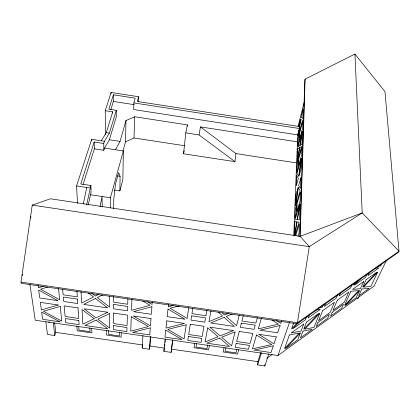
<?xml version="1.0" encoding="UTF-8"?>
<svg xmlns="http://www.w3.org/2000/svg" width="420" height="420" viewBox="0 0 420 420"><rect width="100%" height="100%" fill="white"/><g stroke="black" fill="none" stroke-linecap="round" stroke-linejoin="round"><path stroke-width="0.63" d="M112.702 113.153L112.702 111.851L105.247 110.702L111.064 92.463L138.621 96.731L138.427 101.908M110.743 109.851L113.358 101.441L113.374 94.789L135.193 98.165L133.859 102.921L133.655 109.541L297.728 134.878L299.423 128.53L299.497 126.567L137.314 101.462L138.621 96.731M113.72 208.435L113.752 199.6L115.427 184.296L118.639 172.62L120.083 176.295L119.889 190.911L114.161 190.045M113.642 296.504L113.62 302.19L127.717 304.253L127.89 298.594M113.374 94.789L108.848 109.195L116.282 110.345L116.235 116.991L109.4 139.766L104.496 148.071L103.829 150.271L94.358 148.827L94.185 142.013L103.751 143.477L103.829 150.271M119.401 332.094L119.338 335.942L108.35 334.346L108.323 330.482M104.496 148.071L123.354 150.953L122.85 179.807L119.889 190.911M121.238 332.666L121.154 337.15L106.528 335.029L106.481 330.519M122.945 151.179L125.543 141.808L125.979 120.556L134.699 116.765L187.352 124.882L187.215 126.152M125.543 141.808L134.012 137.981L134.699 116.765M299.828 236.67L304.805 80.294L305.109 79.117L354.926 54.038L384.977 91.633L399 251.191L398.444 252.31L297.056 323.788L21.194 283.29L21 282.104L32.251 205.091L50.421 198.781L300.169 236.329L362.197 212.909L399 251.191L297.455 322.697L297.056 323.788M305.109 79.117L300.169 236.329L309.267 246.64L297.455 322.697L21 282.104M296 235.709L296.048 234.47L299.344 223.802L299.04 233.132L298.058 236.255M131.954 299.25L131.528 310.317L149.993 305.288L142.737 300.983M293.764 235.694L297.764 133.896M298.064 126.357L304.248 101.913M294.32 235.52L294.861 221.54L296.767 221.865L294.483 235.547M298.289 132.778L298.174 135.749L298.951 130.31M142.931 335.496L142.128 348.185L149.378 349.235L149.987 346.017L150.743 336.494M260.731 352.49L257.87 361.667L257.633 364.922L264.821 365.962L264.904 364.665M152.287 302.038L152.098 304.469L147.63 301.812M149.378 349.235L150.371 336.578M234.953 161.648L199.048 134.909L200.466 126.903L235.935 153.605L234.953 161.648L183.561 153.788L185.787 132.867L187.352 124.882M168.52 304.421L168.257 306.842L173.234 305.508M172.82 339.707L171.103 352.38L163.868 351.335L165.218 338.956M164.635 346.217L164.84 344.321M165.049 342.426L165.26 340.531M171.103 352.38L172.641 340.037M22.328 275.541L22.517 274.25M30.728 218.075L30.917 216.783M188.753 307.587L187.152 318.46L170.153 308.243L178.852 305.928M192.811 308.128L191.951 313.672L205.958 315.725L206.966 310.207M294.751 235.798L297.071 221.917L299.098 222.259L294.919 235.825M194.78 343.361L194.03 347.734L208.556 349.844L209.433 345.492M163.868 351.335L164.425 348.112L149.987 346.017M196.665 343.329L196.009 347.078L206.923 348.663L207.664 344.93M210.998 310.853L208.934 321.647L222.542 315.929L218.169 312.034M183.561 153.788L184.154 150.722M100.028 206.661L102.055 196.481L102.207 206.876M142.254 347.54L142.637 345.613M86.698 204.635L90.872 185.498L80.745 183.965L94.185 142.013M88.258 204.892L91.088 192.245L90.872 185.498M83.286 204.12L86.725 187.462M224.07 347.618L223.062 351.95L237.552 354.055L238.691 349.745M225.971 347.592L225.094 351.304L235.982 352.884L236.943 349.188M239.248 315L236.602 325.7L226.286 316.475L232.139 314.029M243.296 315.536L241.899 320.99L255.853 323.038L257.392 317.609M298.515 126.903L300.494 119.443L299.497 126.567M110.434 208.11L110.413 197.741L123.354 150.953M115.5 149.751L120.041 141.398L125.979 120.556M261.403 318.255L258.3 328.876L278.439 324.125L271.919 319.888M45.848 321.788L47.481 334.467L54.789 335.528L55.729 332.346L54.668 322.833M103.751 143.477L104.428 141.278L109.379 133.119L116.282 110.345M101.246 140.789L106.307 132.647L112.702 111.851M257.633 364.922L261.455 352.732M83.05 184.475L94.358 148.827M77.511 203.375L76.566 185.929L91.707 139.33L104.428 141.278M264.821 365.962L268.826 353.803M281.568 321.017L280.791 323.353L276.444 320.518M29.888 284.314L35.243 320.24L277.945 355.53L289.616 322.166M293.738 322.896L291.601 328.85L296.468 323.715M306.453 316.88L305.293 319.94L292.656 328.876L299.266 321.899M309.362 314.591L308.06 317.987L320.324 309.32L315.913 309.929M323.059 304.915L322.088 307.325L318.953 307.744M325.563 303.471L324.345 306.474L336.221 298.079L337.748 294.462M340.631 292.43L339.092 296.048L350.621 287.899L352.023 284.723M354.648 282.723L353.614 285.059L357.609 280.849M367.164 273.871L365.579 277.326L354.406 285.222L360.602 278.696M369.621 272.139L368.03 275.594L378.893 267.913L375.806 267.997M359.021 296.635L358.197 298.41L357.01 298.237M381.428 264.248L380.588 266.012L378.745 266.049M386.431 260.374L374.047 286.094L277.945 355.53M266.826 358.323L272.134 354.522M98.254 294.599L95.371 296.063L91.838 293.323M102.548 294.908L97.298 297.554L109.61 307.109L109.567 295.964M228.296 313.509L224.668 315.031L222.269 312.884M43.397 286.225L38.388 287.789L38.052 285.264M47.46 287.107L40.577 289.238L59.651 299.796L58.527 288.288M48.641 322.187L49.728 321.988M55.729 332.346L142.763 344.972M171.638 349.156L257.87 361.667M32.251 205.091L309.267 246.64L362.197 212.909L354.926 54.038M117.532 175.912L120.083 176.295M76.566 185.929L90.111 187.971M90.337 194.717L110.413 197.741M106.307 132.647L109.379 133.119M134.012 137.981L184.453 145.714M235.935 153.605L296.515 162.892M109.4 139.766L120.041 141.398M133.859 102.921L299.423 128.53M113.358 101.441L134.342 104.685M200.466 126.903L297.455 141.855M185.787 132.867L199.048 134.909M88.415 293.055L93.513 297.003L81.659 303.019L81.013 291.585M53.34 322.88L54.789 335.528M62.627 289.012L63.152 294.788L77.301 296.861L76.933 291.113M76.907 326.219L77.217 330.771L91.88 332.903L91.702 328.372M78.782 326.828L78.992 330.078L90.006 331.679L89.843 327.794M91.707 139.33L91.749 140.637M105.247 110.702L105.457 134.825M111.064 92.463L111.064 93.765M113.526 325.589L113.51 329.627L126.871 331.569L126.998 327.553L113.526 325.589M113.573 313.089L113.531 323.547L127.061 325.521L127.381 315.105L113.573 313.089M113.61 304.406L113.594 308.784L127.512 310.821L127.648 306.458L113.61 304.406M299.98 204.514L299.476 219.87L297.46 219.576L299.98 204.514M300.389 192.16L300.106 200.765L296.882 211.528L297.197 202.954L300.389 192.16M300.862 177.839L300.51 188.528L298.651 185.462L300.862 177.839M301.497 158.434L301.166 168.583L298.977 176.222L301.497 158.434M301.859 147.478L301.607 155.117L298.546 165.995L298.83 158.372L301.859 147.478M302.379 131.639L301.964 144.254L300.09 145.472L302.379 131.639M302.715 121.459L302.484 128.552L299.518 139.461L299.78 132.363L302.715 121.459M303.109 109.615L302.815 118.456L301.072 117.285L303.109 109.615M296.572 205.065L296.252 213.638L295.003 217.812L295.334 209.255L296.572 205.065M298.231 160.508L297.948 168.126L296.762 172.358L297.056 164.74L298.231 160.508M299.203 134.505L298.935 141.598L297.785 145.84L298.058 138.747L299.203 134.505M131.281 316.743L130.73 331.128L148.433 326.576L131.281 316.743M295.885 195.001L295.475 205.643L298.032 187.603L295.885 195.001M296.63 175.665L296.242 185.782L298.363 178.369L296.63 175.665M297.665 148.922L297.176 161.522L299.45 147.798L297.665 148.922M150.292 327.878L149.751 334.897L132.599 332.404L150.292 327.878M151.011 318.56L150.449 325.836L133.292 315.971L151.011 318.56M151.924 306.689L151.342 314.307L133.476 311.693L151.924 306.689M165.737 330.131L164.981 337.113L182.091 339.602L165.737 330.131M166.74 320.859L165.958 328.099L184.411 323.442L166.74 320.859M168.021 309.046L167.197 316.627L185.015 319.231L168.021 309.046M301.224 158.429L298.709 176.159L296.971 173.507L301.224 158.429M298.3 187.703L295.738 205.8L300.143 190.832L298.3 187.703M300.746 119.338L298.421 135.691L302.484 120.561L300.746 119.338M186.218 324.77L184.133 338.898L167.779 329.401L186.218 324.77M188.402 336.494L187.787 340.431L201.075 342.363L201.789 338.447L188.402 336.494M190.297 324.303L188.711 334.504L202.157 336.462L204.015 326.308L190.297 324.303M191.615 315.83L190.948 320.103L204.782 322.124L205.559 317.877L191.615 315.83M302.111 131.712L299.806 145.661L297.99 146.837L302.111 131.712M299.733 147.62L297.428 161.537L301.623 146.433L299.733 147.62M299.696 204.351L297.155 219.534L295.223 219.256L299.696 204.351M207.737 327.91L205.054 341.943L218.059 336.73L207.737 327.91M235.069 331.905L231.625 345.812L221.65 337.255L235.069 331.905M236.161 343.45L235.168 347.324L248.404 349.251L249.501 345.397L236.161 343.45M239.227 331.454L236.66 341.492L250.058 343.445L252.893 333.449L239.227 331.454M241.358 323.117L240.282 327.322L254.063 329.338L255.25 325.154L241.358 323.117M256.499 335.034L252.462 348.842L271.714 344.552L256.499 335.034M273.305 345.812L271.063 352.548L254.074 350.075L273.305 345.812M276.286 336.866L273.961 343.854L258.746 334.304L276.286 336.866M280.082 325.479L277.646 332.787L259.964 330.199L280.082 325.479M289.406 334.976L284.492 348.695L299.339 333.039L289.406 334.976M300.326 333.05L297.754 339.832L285.526 348.653L300.326 333.05M303.739 324.046L301.072 331.076L291.186 332.96L303.739 324.046M303.035 331.107L300.437 337.901L312.317 329.332L303.035 331.107M306.485 322.098L303.791 329.133L318.67 313.446L306.485 322.098M319.599 313.519L314.008 327.427L304.762 329.159L319.599 313.519M317.793 322.633L316.218 326.519L327.737 318.213L329.38 314.307L317.793 322.633M322.67 310.611L318.591 320.67L330.215 312.333L334.472 302.232L322.67 310.611M332.189 312.291L330.524 316.202L341.723 308.128L343.45 304.201L332.189 312.291M337.328 300.206L333.029 310.317L344.321 302.216L348.789 292.068L337.328 300.206M350.842 291.317L344.605 305.382L358.696 290.561L350.842 291.317M359.447 290.703L356.26 297.644L345.397 305.477L359.447 290.703M363.662 281.51L360.37 288.687L352.548 289.396L363.662 281.51M361.851 288.981L358.643 295.921L369.217 288.298L361.851 288.981M366.093 279.783L362.78 286.96L376.897 272.113L366.093 279.783M377.591 272.312L370.844 286.477L363.515 287.112L377.591 272.312M95.445 298.494L83.711 304.411L107.625 307.907L95.445 298.494M94.243 318.675L82.85 324.161L82.026 309.545L94.243 318.675M107.657 312.223L96.023 317.819L83.942 308.758L107.657 312.223M96.091 320.056L84.819 325.453L107.777 328.792L96.091 320.056M109.63 313.577L97.87 319.205L109.683 328.067L109.63 313.577M224.159 317.368L210.703 322.991L234.376 326.456L224.159 317.368M233.368 330.598L220.091 335.916L209.89 327.164L233.368 330.598M219.623 338.063L206.761 343.193L229.493 346.5L219.623 338.063M58.202 304.994L41.365 309.929L40.352 302.384L58.202 304.994M60.291 306.369L43.46 311.272L61.724 321.085L60.291 306.369M77.443 299.108L63.352 297.04L63.751 301.492L77.726 303.534L77.443 299.108M57.761 300.615L39.758 297.98L38.698 290.084L57.761 300.615M78.005 307.892L64.15 305.865L65.105 316.491L78.682 318.47L78.005 307.892M78.813 320.534L65.289 318.565L65.662 322.665L79.076 324.618L78.813 320.534M59.908 321.825L42.63 319.31L41.648 312.044L59.908 321.825"/></g></svg>
